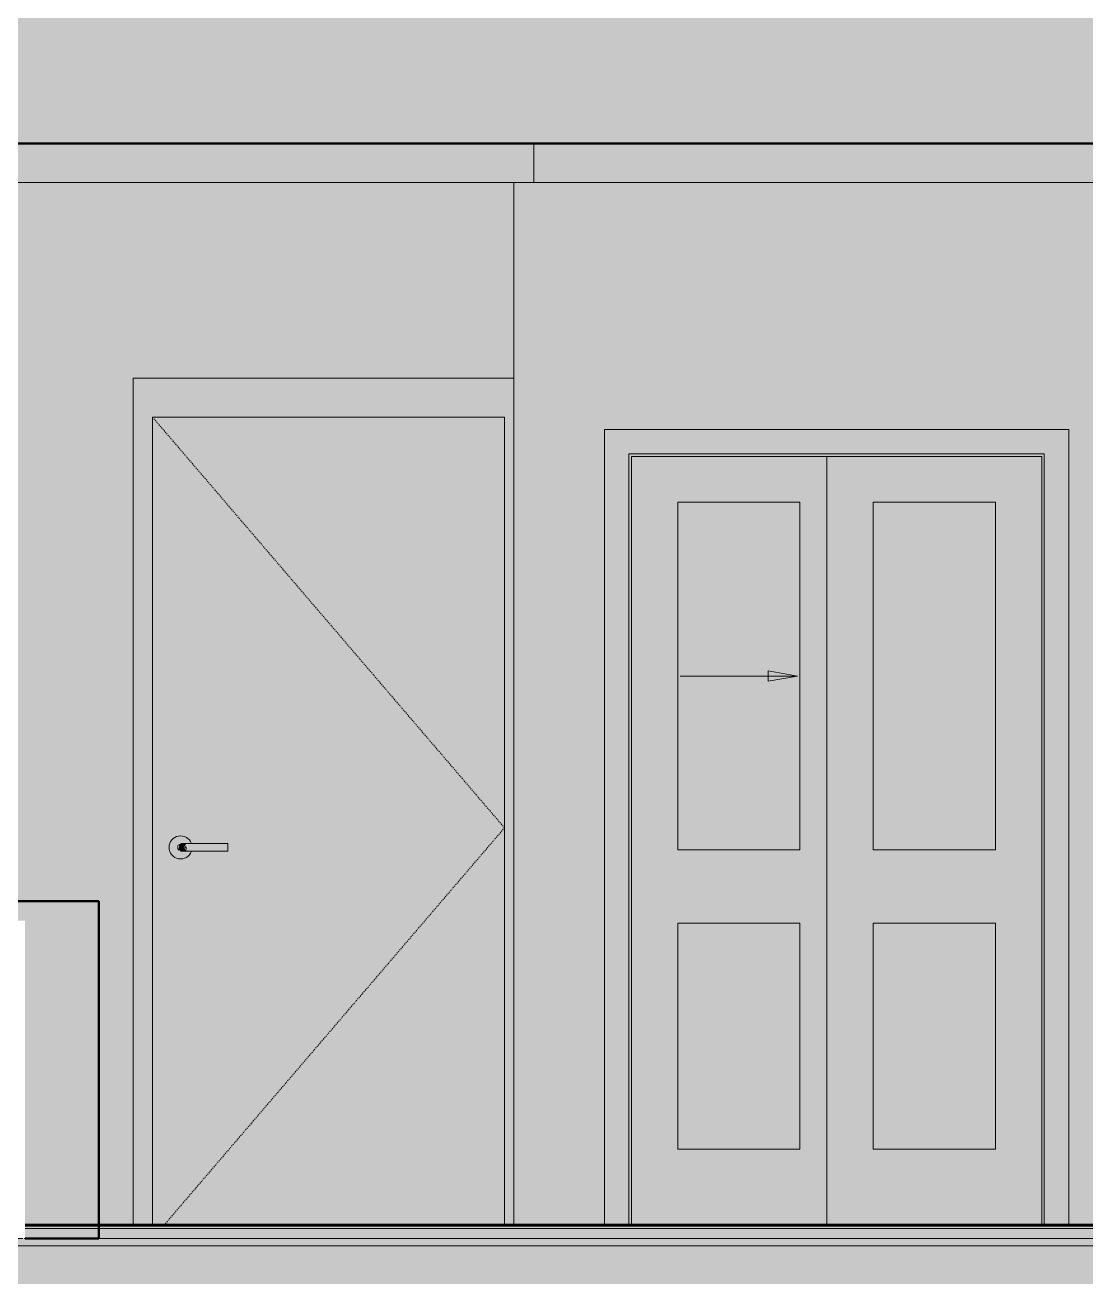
# Model space of a CAD drawing. Header units: inches. Extents: x 9566 to 17067, y -226 to 532.
# Drawn here: x 16016.9 to 16125.5, y 248.1 to 376.1 of the extents above; entities that cross this region are included whole.
import ezdxf

# ---------------------------------------------------------------- set-up
doc = ezdxf.new("R2010")
doc.units = ezdxf.units.IN
doc.header["$MEASUREMENT"] = 0
doc.linetypes.add('Dash 1_16_', pattern=[0.125, 0.0625, -0.0625])
doc.linetypes.add('Grid Line 1_2_', pattern=[0.875, 0.5, -0.125, 0.125, -0.125])
for name, color, linetype, lineweight in [('0-2', 7, 'Continuous', 9), ('0-3', 130, 'Continuous', 5), ('A-AREA-PATT-1', 41, 'Continuous', 9), ('A-DETL-GENF-1', 92, 'Continuous', 13), ('A-DETL-GENF-2', 7, 'Continuous', 9), ('A-DOOR', 31, 'Continuous', 13), ('A-DOOR-5', 45, 'Continuous', 13), ('A-DOOR-6', 7, 'Continuous', 9), ('A-DOOR-7', 31, 'Dash 1_16_', 9), ('A-DOOR-8', 31, 'Continuous', 9), ('A-DOOR-FRAM', 31, 'Continuous', 9), ('A-DOOR-FRAM-2', 7, 'Continuous', 9), ('A-DOOR-FRAM-5', 45, 'Continuous', 13), ('A-DOOR-FRAM-6', 31, 'Continuous', 13), ('A-FLOR-1', 192, 'Continuous', 5), ('A-FLOR-2', 192, 'Continuous', 50), ('A-FLOR-LEVL-1', 51, 'Grid Line 1_2_', 9), ('A-FLOR-MCUT', 51, 'Continuous', 13), ('A-FLOR-PATT-1', 8, 'Continuous', 9), ('A-ROOF-1', 132, 'Continuous', 5), ('A-ROOF-2', 132, 'Continuous', 50), ('A-WALL-2', 10, 'Continuous', 13), ('I-WALL', 2, 'Continuous', 13), ('Q-CASE-1', 9, 'Continuous', 9), ('Q-CASE-3', 250, 'Continuous', 50)]:
    doc.layers.add(name, color=color, linetype=linetype, lineweight=lineweight)

# ---------------------------------------------------------------- blocks, each defined once
blk = doc.blocks.new('OD_CW_Base Cabinet - OD_CW_Base Cabinet-1486659-BUILDING SECTION - NORTH_SOUTH - LOOKING WEST')
at = {"layer": 'Q-CASE-1'}
blk.add_hatch(color=256, dxfattribs=at).paths.add_polyline_path([(3137.34, 120), (3220.07, 120), (3220.07, 152.5), (3244.07, 152.5), (3244.07, 120), (3251.62, 120), (3251.62, 154.5), (3137.02, 154.5), (3137.02, 120)], flags=0)
at = {"layer": 'Q-CASE-3'}
for p, q in [((3251.62, 154.5), (3137.02, 154.5)), ((3137.02, 154.5), (3137.02, 120)), ((3251.62, 120), (3251.62, 154.5)), ((3137.02, 120), (3220.07, 120)), ((3244.07, 120), (3251.62, 120))]:
    blk.add_line(p, q, dxfattribs=at)
blk = doc.blocks.new('FOLDING_SLIDING CLOSET - 42_ x 80_-V65-BUILDING SECTION - NORTH_SOUTH - LOOKING WEST')
at = {"layer": 'A-DETL-GENF-1'}
blk.add_hatch(color=256, dxfattribs=at).paths.add_polyline_path([(3320.08, 177), (3323.1, 177.53), (3320.08, 178.06)], flags=0)
at = {"layer": 'A-DOOR-5'}
blk.add_hatch(color=256, dxfattribs=at).paths.add_polyline_path([(3305.85, 121.37), (3305.85, 200.25), (3348.35, 200.25), (3348.35, 121.37), (3350.85, 121.37), (3350.85, 202.75), (3303.35, 202.75), (3303.39, 121.37), (3305.1, 121.37)], flags=0)
h = blk.add_hatch(color=256, dxfattribs=at)
h.paths.add_polyline_path([(3325.5, 121.37), (3326.1, 121.37), (3326.1, 200), (3306.1, 200), (3306.1, 121.37), (3323.35, 121.37)], flags=0)
h.paths.add_polyline_path([(3312.2, 129.12), (3310.85, 129.12), (3310.85, 152.25), (3323.35, 152.25), (3323.35, 129.12)], flags=0)
h.paths.add_polyline_path([(3311.95, 159.75), (3310.85, 159.75), (3310.85, 195.31), (3323.35, 195.31), (3323.35, 159.75), (3312.2, 159.75)], flags=0)
h = blk.add_hatch(color=256, dxfattribs=at)
h.paths.add_polyline_path([(3330.85, 121.37), (3348.1, 121.37), (3348.1, 200), (3326.1, 200), (3326.1, 121.37), (3328.1, 121.37)], flags=0)
h.paths.add_polyline_path([(3343.35, 129.12), (3330.85, 129.12), (3330.85, 152.25), (3343.35, 152.25), (3343.35, 150.3)], flags=0)
h.paths.add_polyline_path([(3330.85, 159.75), (3330.85, 195.31), (3343.35, 195.31), (3343.35, 159.75), (3331.95, 159.75)], flags=0)
h = blk.add_hatch(color=256, dxfattribs=at)
h.paths.add_polyline_path([(3312.2, 129.12), (3323.35, 129.12), (3323.35, 152.25), (3310.85, 152.25), (3310.85, 129.12)], flags=0)
h.paths.add_polyline_path([(3322.24, 159.75), (3323.35, 159.75), (3323.35, 195.31), (3310.85, 195.31), (3310.85, 159.75), (3312.2, 159.75)], flags=0)
h.paths.add_polyline_path([(3320.08, 177), (3320.08, 178.06), (3323.1, 177.53)], flags=0)
h = blk.add_hatch(color=256, dxfattribs=at)
h.paths.add_polyline_path([(3343.35, 129.12), (3343.35, 152.25), (3330.85, 152.25), (3330.85, 129.12), (3341.34, 129.12)], flags=0)
h.paths.add_polyline_path([(3340.94, 159.75), (3343.35, 159.75), (3343.35, 195.31), (3330.85, 195.31), (3330.85, 159.75), (3331.95, 159.75)], flags=0)
at = {"layer": 'A-DOOR-FRAM-5'}
blk.add_hatch(color=256, dxfattribs=at).paths.add_polyline_path([(3306.1, 121.37), (3306.1, 200), (3348.1, 200), (3348.1, 121.37), (3348.35, 121.37), (3348.35, 200.25), (3305.85, 200.25), (3305.85, 121.37)], flags=0)
at = {"layer": 'A-DETL-GENF-2'}
for p, q in [((3320.08, 178.06), (3323.1, 177.53)), ((3320.08, 177), (3320.08, 178.06)), ((3311.1, 177.53), (3323.1, 177.53)), ((3323.1, 177.53), (3320.08, 177))]:
    blk.add_line(p, q, dxfattribs=at)
at = {"layer": 'A-DOOR-6'}
for p, q in [((3303.35, 202.75), (3303.35, 121.37)), ((3350.85, 202.75), (3303.35, 202.75)), ((3350.85, 121.37), (3350.85, 202.75)), ((3305.85, 200.25), (3305.85, 121.37)), ((3305.85, 200.25), (3348.35, 200.25)), ((3348.1, 200), (3326.1, 200)), ((3326.1, 200), (3326.1, 121.37)), ((3348.1, 121.37), (3348.1, 200)), ((3348.35, 200.25), (3348.35, 121.37)), ((3310.85, 159.75), (3310.85, 195.31)), ((3310.85, 195.31), (3323.35, 195.31)), ((3323.35, 195.31), (3323.35, 159.75)), ((3330.85, 159.75), (3330.85, 195.31)), ((3330.85, 195.31), (3343.35, 195.31)), ((3343.35, 195.31), (3343.35, 159.75)), ((3323.35, 159.75), (3310.85, 159.75)), ((3343.35, 159.75), (3330.85, 159.75)), ((3310.85, 129.12), (3310.85, 152.25)), ((3310.85, 152.25), (3323.35, 152.25)), ((3323.35, 152.25), (3323.35, 129.12)), ((3330.85, 129.12), (3330.85, 152.25)), ((3330.85, 152.25), (3343.35, 152.25)), ((3343.35, 152.25), (3343.35, 129.12)), ((3323.35, 129.12), (3310.85, 129.12)), ((3343.35, 129.12), (3330.85, 129.12))]:
    blk.add_line(p, q, dxfattribs=at)
at = {"layer": 'A-DOOR-FRAM-2'}
for p, q in [((3306.1, 200), (3306.1, 121.37)), ((3306.1, 200), (3348.1, 200)), ((3348.1, 200), (3348.1, 121.37))]:
    blk.add_line(p, q, dxfattribs=at)
blk = doc.blocks.new('1750 Ox - Unit Layouts_rvt-2-BUILDING SECTION - NORTH_SOUTH - LOOKING WEST')
at = {"layer": 'A-WALL-2'}
for p, q in [((3294.07, 253.37), (3294.07, 360)), ((3294.07, 360), (3298.82, 360)), ((3355.37, 360), (3298.82, 360))]:
    blk.add_line(p, q, dxfattribs=at)
at = {"layer": '0-2'}
for name in ['FOLDING_SLIDING CLOSET - 42_ x 80_-V65-BUILDING SECTION - NORTH_SOUTH - LOOKING WEST', 'OD_CW_Base Cabinet - OD_CW_Base Cabinet-1486659-BUILDING SECTION - NORTH_SOUTH - LOOKING WEST']:
    blk.add_blockref(name, (0, 132), dxfattribs=at)
blk = doc.blocks.new('HOLLOW METAL - UNIT DOOR-V87-BUILDING SECTION - NORTH_SOUTH - LOOKING WEST')
at = {"layer": 'A-DOOR'}
h = blk.add_hatch(color=256, dxfattribs=at)
h.paths.add_polyline_path([(2715.88, 121.37), (2717.12, 121.37), (2717.12, 204), (2681.12, 204), (2681.12, 121.37)], flags=0)
h.paths.add_polyline_path([(2683.98, 158.82), (2683.67, 158.86), (2683.39, 158.98), (2683.14, 159.16), (2682.96, 159.41), (2682.84, 159.69), (2682.8, 160), (2682.84, 160.31), (2682.96, 160.59), (2683.14, 160.84), (2683.39, 161.02), (2683.67, 161.14), (2683.98, 161.18), (2684.28, 161.14), (2684.57, 161.02), (2684.81, 160.84), (2685, 160.59), (2685.12, 160.39), (2688.8, 160.34), (2688.8, 159.61), (2685.08, 159.61), (2685, 159.41), (2684.81, 159.16), (2684.57, 158.98), (2684.28, 158.86)], flags=0)
h = blk.add_hatch(color=256, dxfattribs=at)
h.paths.add_polyline_path([(2684.67, 159.61), (2684.63, 159.66), (2684.65, 159.62)], flags=0)
h.paths.add_polyline_path([(2683.75, 160), (2683.83, 159.92), (2683.82, 160), (2683.78, 160.06)], flags=0)
h.paths.add_polyline_path([(2683.98, 158.82), (2684.28, 158.86), (2684.57, 158.98), (2684.81, 159.16), (2685, 159.41), (2685.05, 159.61), (2683.88, 159.66), (2683.8, 159.73), (2683.77, 160.09), (2683.82, 160.29), (2683.97, 160.36), (2684.18, 160.38), (2684.86, 160.39), (2685.08, 160.39), (2685, 160.59), (2684.81, 160.84), (2684.57, 161.02), (2684.28, 161.14), (2683.98, 161.18), (2683.67, 161.14), (2683.39, 161.02), (2683.14, 160.84), (2682.96, 160.59), (2682.84, 160.31), (2682.8, 160), (2682.84, 159.69), (2682.96, 159.41), (2683.14, 159.16), (2683.39, 158.98), (2683.67, 158.86)], flags=0)
h.paths.add_polyline_path([(2684.67, 159.62), (2684.62, 159.72), (2684.64, 159.66)], flags=0)
h.paths.add_polyline_path([(2684.67, 159.72), (2684.67, 159.8), (2684.63, 159.8)], flags=0)
h.paths.add_polyline_path([(2684.67, 159.8), (2684.63, 160.07), (2684.6, 160), (2684.64, 159.9)], flags=0)
h = blk.add_hatch(color=256, dxfattribs=at)
h.paths.add_polyline_path([(2684.29, 160), (2684.3, 160.01), (2684.6, 160.38), (2684.31, 160.38), (2684.18, 160.38), (2683.91, 160.35), (2683.8, 160.27), (2683.82, 160.11), (2683.85, 160.17), (2683.82, 160), (2684.28, 160)], flags=0)
h.paths.add_polyline_path([(2684.42, 160), (2684.49, 160.2), (2684.3, 160), (2684.39, 160)], flags=0)
h.paths.add_polyline_path([(2684.54, 160), (2684.62, 160.28), (2684.42, 160)], flags=0)
h.paths.add_polyline_path([(2684.6, 160), (2684.58, 160.07), (2684.54, 160)], flags=0)
for points in [[(2688.8, 160), (2688.8, 160.39), (2684.67, 160.34), (2684.67, 160), (2685.61, 160)], [(2685.58, 159.61), (2688.8, 159.66), (2688.8, 160), (2684.67, 160), (2684.68, 159.61), (2685.32, 159.61)]]:
    blk.add_hatch(color=256, dxfattribs=at).paths.add_polyline_path(points, flags=0)
h = blk.add_hatch(color=256, dxfattribs=at)
h.paths.add_polyline_path([(2684.3, 160), (2684.54, 159.81), (2684.39, 160)], flags=0)
h.paths.add_polyline_path([(2684.67, 159.61), (2684.29, 160), (2683.82, 160), (2683.8, 159.92), (2683.77, 159.9), (2683.82, 159.71), (2683.97, 159.64), (2684.18, 159.62), (2684.6, 159.62)], flags=0)
h.paths.add_polyline_path([(2684.67, 159.66), (2684.63, 159.8), (2684.54, 160), (2684.42, 160), (2684.62, 159.72)], flags=0)
h.paths.add_polyline_path([(2684.67, 159.8), (2684.6, 160), (2684.54, 160), (2684.61, 159.9)], flags=0)
at = {"layer": 'A-DOOR-FRAM-6'}
blk.add_hatch(color=256, dxfattribs=at).paths.add_polyline_path([(2717.17, 121.37), (2718.69, 121.37), (2718.69, 208), (2679.12, 208), (2679.16, 121.37), (2681.12, 121.37), (2681.12, 204), (2717.12, 204), (2717.12, 121.37)], flags=0)
at = {"layer": 'A-DOOR-7'}
for p, q in [((2681.12, 204), (2717.12, 162)), ((2717.12, 162), (2682.3, 121.37))]:
    blk.add_line(p, q, dxfattribs=at)
at = {"layer": 'A-DOOR-8'}
for p, q in [((2681.12, 204), (2681.12, 121.37)), ((2717.12, 204), (2681.12, 204)), ((2717.12, 121.37), (2717.12, 204)), ((2688.8, 160.39), (2684.67, 160.39)), ((2688.8, 160.39), (2688.8, 160)), ((2684.67, 159.61), (2688.8, 159.61)), ((2688.8, 160), (2688.8, 159.61))]:
    blk.add_line(p, q, dxfattribs=at)
at = {"layer": 'A-DOOR-8', "flags": 128}
for points in [[(2684.67, 160.39), (2684.64, 160.39), (2684.62, 160.39), (2684.6, 160.39), (2684.57, 160.39), (2684.55, 160.39), (2684.53, 160.39), (2684.5, 160.39), (2684.48, 160.39), (2684.46, 160.39), (2684.44, 160.39), (2684.42, 160.39), (2684.39, 160.39), (2684.37, 160.39), (2684.35, 160.39), (2684.33, 160.39), (2684.31, 160.39), (2684.3, 160.39), (2684.28, 160.39), (2684.26, 160.39), (2684.24, 160.39), (2684.23, 160.39), (2684.21, 160.39), (2684.2, 160.39), (2684.18, 160.39), (2684.17, 160.39), (2684.16, 160.39), (2684.15, 160.39), (2684.14, 160.39), (2684.13, 160.39), (2684.12, 160.39), (2684.11, 160.39), (2684.1, 160.39), (2684.1, 160.39), (2684.09, 160.39), (2684.09, 160.39), (2684.08, 160.39), (2684.08, 160.39), (2684.08, 160.39), (2684.08, 160.39)], [(2684.08, 159.61), (2684.08, 159.61), (2684.08, 159.61), (2684.08, 159.61), (2684.08, 159.61), (2684.09, 159.61), (2684.09, 159.61), (2684.1, 159.61), (2684.11, 159.61), (2684.11, 159.61), (2684.12, 159.61), (2684.13, 159.61), (2684.14, 159.61), (2684.15, 159.61), (2684.17, 159.61), (2684.18, 159.61), (2684.19, 159.61), (2684.21, 159.61), (2684.22, 159.61), (2684.24, 159.61), (2684.26, 159.61), (2684.27, 159.61), (2684.29, 159.61), (2684.31, 159.61), (2684.33, 159.61), (2684.35, 159.61), (2684.37, 159.61), (2684.39, 159.61), (2684.41, 159.61), (2684.43, 159.61), (2684.45, 159.61), (2684.48, 159.61), (2684.5, 159.61), (2684.52, 159.61), (2684.54, 159.61), (2684.57, 159.61), (2684.59, 159.61), (2684.61, 159.61), (2684.64, 159.61), (2684.66, 159.61), (2684.67, 159.61)]]:
    blk.add_lwpolyline(points, dxfattribs=at)
at = {"layer": 'A-DOOR-8'}
for centre, radius, start, end in [((2683.98, 160), 1.18, 19.6343, 180), ((2684.08, 160), 0.394, 135, 180), ((2684.08, 160), 0.394, 90, 105), ((2683.98, 160), 1.18, 180, 340.4367), ((2684.08, 160), 0.394, 180, 225), ((2684.08, 160), 0.394, 255, 270)]:
    blk.add_arc(centre, radius, start, end, dxfattribs=at)
at = {"layer": 'A-DOOR-FRAM'}
for p, q in [((2681.12, 121.37), (2681.12, 204)), ((2681.12, 204), (2717.12, 204)), ((2717.12, 121.37), (2717.12, 204))]:
    blk.add_line(p, q, dxfattribs=at)

msp = doc.modelspace()

# ---------------------------------------------------------------- hatches: boundary and pattern name
at = {"layer": 'A-AREA-PATT-1'}
h = msp.add_hatch(color=256, dxfattribs=at)
h.paths.add_polyline_path([(16071.6646, 253.375), (16076.1922, 253.375), (16076.1922, 334.75), (16123.6922, 334.75), (16123.6922, 253.375), (16127.2198, 253.375), (16127.2198, 339), (16128.2198, 339), (16128.2198, 336), (16130.2198, 336), (16130.2198, 253.375), (16132.9698, 253.375), (16132.9698, 339), (16133.9698, 339), (16133.9698, 270), (16184.3458, 270), (16184.2214, 272.7378), (16182.0323, 274), (16182.0323, 276), (16184.128, 274.7916), (16183.9935, 277.75), (16183.7294, 277.7997), (16183.654, 277.8799), (16183.5296, 277.9196), (16183.5296, 278.1626), (16183.6286, 279.2936), (16183.7713, 279.3308), (16183.7405, 279.3938), (16183.9072, 279.65), (16184.2693, 279.7292), (16184.9083, 279.75), (16194.4935, 279.7164), (16194.5977, 279.6901), (16194.7781, 279.5248), (16194.8585, 279.2936), (16194.9698, 278.0218), (16194.9698, 367.226), (16180.5198, 367.5271), (16180.5198, 363.9926), (15912.9698, 363.9926), (15912.9698, 348), (16006.9146, 348), (16006.9146, 286.5), (16024.4661, 286.5), (16024.4661, 253.375), (16027.9698, 253.375), (16027.9698, 340), (16066.9146, 340), (16066.9146, 253.375), (16068.9698, 253.375)], flags=0)
h.paths.add_polyline_path([(16192.9698, 253.375), (16194.9698, 253.375), (16194.9574, 277.9196), (16194.8214, 277.7712), (16194.4935, 277.75), (16194.1072, 269.25), (16193.662, 267.3276), (16193.5473, 267.1072), (16193.2038, 266.8437), (16192.9698, 266.75), (16192.9698, 256.2388)], flags=0)
h.paths.add_polyline_path([(15939.3271, 286.5), (15953.9433, 286.5), (15953.8991, 288), (15952.6933, 288), (15952.6933, 288.5), (15962.6933, 288.5), (15962.7467, 291), (15964.6933, 291), (15964.6933, 288.5), (15967.1933, 288.5), (15967.2428, 289.5), (15967.3183, 289.5), (15967.3706, 298.5312), (15967.4019, 298.6102), (15967.5306, 298.7129), (15967.6933, 298.75), (15967.856, 298.7129), (15968.016, 298.5312), (15968.0557, 298.4266), (15968.0458, 297.7754), (15968.0683, 289.5), (15968.1933, 289.5), (15968.1933, 288.5), (15970.6933, 288.5), (15970.7467, 291), (15971.1646, 291), (15971.1646, 312), (15912.9698, 312), (15912.9698, 293), (15913.2896, 293), (15913.2896, 288), (15914.7896, 288), (15914.7896, 288.25), (15923.7896, 288.25), (15923.7896, 288), (15925.8428, 288), (15925.8428, 288.25), (15932.7365, 288.25), (15932.7365, 288), (15935.2896, 288), (15935.2896, 286.5)], flags=0)
h.paths.add_polyline_path([(15918.5588, 288.3814), (15918.5586, 288.3814), (15918.7156, 288.4127)], flags=0)
at = {"layer": 'A-FLOR-1'}
h = msp.add_hatch(color=256, dxfattribs=at)
h.paths.add_polyline_path([(15720.3723, 253.25), (15794.8484, 253.25), (15794.8484, 253.375), (15623.7198, 253.3415), (15623.7198, 253.25), (15720.223, 253.25)], flags=0)
h.paths.add_polyline_path([(16630.6948, 253.25), (16631.3198, 253.25), (16631.3198, 253.375), (16605.6698, 253.375), (16605.6698, 253.25), (16625.1667, 253.25)], flags=0)
h.paths.add_polyline_path([(14869.0997, 253.25), (15051.2904, 253.25), (15051.2904, 253.375), (14864.0198, 253.375), (14864.0198, 253.25), (14869.0448, 253.25)], flags=0)
h.paths.add_polyline_path([(16493.0622, 253.25), (16521.6698, 253.25), (16521.6698, 253.375), (16464.693, 253.375), (16464.7029, 253.25), (16478.6065, 253.25)], flags=0)
h.paths.add_polyline_path([(16463.9205, 253.25), (16463.9073, 253.375), (16451.1448, 253.375), (16451.1448, 253.25), (16463.9183, 253.25)], flags=0)
h.paths.add_polyline_path([(15054.7904, 253.25), (15119.7904, 253.25), (15119.7904, 253.375), (15054.7904, 253.375)], flags=0)
h.paths.add_polyline_path([(16415.1777, 253.25), (16415.1777, 253.375), (16323.5948, 253.375), (16323.5948, 253.25), (16412.9163, 253.25)], flags=0)
h.paths.add_polyline_path([(15125.1654, 253.25), (15184.7698, 253.25), (15184.7698, 253.375), (15123.2904, 253.375), (15123.2904, 253.25), (15123.9154, 253.25)], flags=0)
h.paths.add_polyline_path([(15185.7698, 253.25), (15186.0198, 253.25), (15186.0198, 253.375), (15185.7698, 253.375)], flags=0)
h.paths.add_polyline_path([(16319.7104, 253.25), (16320.5948, 253.25), (16320.5948, 253.375), (16284.5948, 253.375), (16284.5948, 253.25), (16318.1985, 253.25)], flags=0)
h.paths.add_polyline_path([(15215.8392, 253.25), (15217.0198, 253.25), (15217.0198, 253.375), (15213.7698, 253.375), (15213.7698, 253.25), (15215.7698, 253.25)], flags=0)
h.paths.add_polyline_path([(15220.5198, 253.25), (15332.2198, 253.25), (15332.2198, 253.375), (15220.5198, 253.375)], flags=0)
h.paths.add_polyline_path([(16281.4539, 253.25), (16281.5948, 253.25), (16281.5948, 253.375), (16199.7198, 253.375), (16199.7198, 253.25), (16281.3698, 253.25)], flags=0)
h.paths.add_polyline_path([(15453.9698, 253.25), (15620.2198, 253.25), (15620.2198, 253.375), (15449.0911, 253.375), (15449.0911, 253.25), (15451.9698, 253.25)], flags=0)
h.paths.add_polyline_path([(16194.9698, 253.25), (16196.2198, 253.25), (16196.2198, 253.375), (16024.4661, 253.375), (16024.4661, 253.25), (16194.3367, 253.25)], flags=0)
h = msp.add_hatch(color=256, dxfattribs=at)
h.paths.add_polyline_path([(15750.9698, 253), (15794.8484, 253), (15794.8484, 253.25), (15449.0911, 253.25), (15449.0911, 253), (15747.6499, 253)], flags=0)
h.paths.add_polyline_path([(16630.6948, 253), (16631.3198, 253), (16631.3198, 253.25), (16605.6698, 253.25), (16605.6698, 253), (16626.2723, 253)], flags=0)
h.paths.add_polyline_path([(14869.0887, 253), (15184.7698, 253), (15184.7698, 253.25), (14864.0198, 253.25), (14864.0198, 253), (14869.0448, 253)], flags=0)
h.paths.add_polyline_path([(16509.6065, 253), (16521.6698, 253), (16521.6698, 253.25), (16464.7029, 253.25), (16464.7227, 253), (16493.0622, 253)], flags=0)
h.paths.add_polyline_path([(16463.9467, 253), (16463.9183, 253.25), (16451.1448, 253.25), (16451.1448, 253), (16463.9183, 253)], flags=0)
h.paths.add_polyline_path([(16442.8948, 253), (16440.3948, 253.25), (16440.3948, 253)], flags=0)
h.paths.add_polyline_path([(16415.1777, 253), (16415.1777, 253.0324), (16415.6448, 253.0324), (16415.5959, 253.2293), (16024.4661, 253.25), (16024.4661, 253), (16412.9163, 253)], flags=0)
h.paths.add_polyline_path([(15185.7698, 253), (15186.0198, 253), (15186.0198, 253.25), (15185.7698, 253.25)], flags=0)
h.paths.add_polyline_path([(15215.8253, 253), (15334.4911, 253), (15334.4911, 253.25), (15213.7698, 253.25), (15213.7698, 253), (15215.7698, 253)], flags=0)
h.paths.add_polyline_path([(15909.8661, 253), (15909.8661, 253.25), (15909.4484, 253.25), (15909.4484, 253)], flags=0)
msp.add_hatch(color=256, dxfattribs=at).paths.add_polyline_path([(15221.7698, 251.25), (16636.8198, 251.25), (16636.8198, 252), (14837.5198, 252), (14837.5198, 251.25), (15215.7698, 251.25)], flags=0)
at = {"layer": 'A-FLOR-PATT-1'}
h = msp.add_hatch(dxfattribs=at)
h.set_pattern_fill('FP_24', color=256, style=0, pattern_type=2)
h.set_pattern_definition([(50, (16029.952, 59.024), (34.4287, -3.012), [3.6, -39.6]), (355, (16029.952, 59.024), (-6.6596, 36.1048), [2.88, -31.68]), (100.451, (16032.82, 58.773), (27.7688, 33.0931), [3.06, -33.655]), (46.184, (16029.95, 68.624), (51.2275, -7.9453), [5.4, -59.4]), (96.636, (16034.22, 67.96), (44.8632, 46.7577), [4.589, -50.482]), (351.184, (16029.95, 68.624), (44.8642, 46.7574), [4.32, -47.52]), (21, (16034.752, 66.224), (28.65176, -19.32573), [3.6, -39.6]), (326, (16034.752, 66.224), (11.6793, 34.8066), [2.88, -31.68]), (71.451, (16037.14, 64.614), (40.331, 15.4813), [3.06, -33.655]), (37.5, (16029.952, 59.024), (0.58311, 15.97898), [1.584, -29.712, 1.584, -30.576, -31.8]), (37.5, (16029.952, 59.024), (0.58311, 15.97898), [-63.456, 1.584, -30.216]), (7.5, (16029.952, 59.024), (12.6269, 18.9321), [1.584, -16.752, 1.584, -28.992, -12.12]), (7.5, (16029.952, 59.024), (12.6269, 18.9321), [-48.912, 1.584, -10.536]), (327.5, (16019.248, 59.024), (25.62299, -1.0828), [1.584, -10.416, 1.584, -35.856, -49.68]), (327.5, (16019.248, 59.024), (25.62299, -1.0828), [-49.44, 1.584, -48.096]), (317.5, (16014.448, 59.024), (27.99243, 4.80496), [1.584, -14.016, 1.584, -23.28, -35.28]), (317.5, (16014.448, 59.024), (27.99243, 4.80496), [-40.464, 1.584, -33.696])])
h.paths.add_polyline_path([(16412.9163, 252), (16415.1448, 252), (16415.1984, 252.6447), (16415.6448, 252.6447), (16415.606, 252.8416), (16415.1777, 252.8416), (16415.1777, 253), (16024.4661, 253), (16024.4661, 252), (16405.6304, 252)], flags=0)
h.paths.add_polyline_path([(16630.6948, 252), (16636.8198, 252), (16636.8198, 253), (16605.6698, 253), (16605.6698, 252), (16624.21, 252)], flags=0)
h.paths.add_polyline_path([(16493.0622, 252), (16521.6698, 252), (16521.6698, 253), (16464.7227, 253), (16464.8018, 252)], flags=0)
h.paths.add_polyline_path([(16464.0518, 252), (16463.9183, 253), (16444.7398, 253), (16444.6689, 252), (16463.9183, 252)], flags=0)
h.paths.add_polyline_path([(16440.3948, 252), (16443.6689, 252.0354), (16443.7373, 253), (16440.3948, 253), (16440.3948, 252.2674)], flags=0)
h.paths.add_polyline_path([(15213.7698, 252), (15334.4911, 252), (15334.4911, 253), (15213.7698, 253)], flags=0)
h.paths.add_polyline_path([(15185.7698, 252), (15186.0198, 252), (15186.0198, 253), (15185.7698, 253), (15185.7698, 252.3694), (15184.7698, 252.3694), (15184.7698, 253), (14864.0198, 253), (14864.0198, 252), (15184.7698, 252)], flags=0)
h.paths.add_polyline_path([(15575.0277, 252), (15794.8484, 252), (15794.8484, 253), (15449.0911, 253), (15449.0911, 252), (15560.4557, 252)], flags=0)
h.paths.add_polyline_path([(15909.8661, 252), (15909.8661, 253), (15909.4484, 253), (15909.4484, 252)], flags=0)
h = msp.add_hatch(dxfattribs=at)
h.set_pattern_fill('FP_26', color=256, style=0, pattern_type=2)
h.set_pattern_definition([(161.57, (16030.552, 59.624), (-4.8003375, -0.0004146), [0, -34.152, 3.792, 0]), (18.43, (16029.352, 59.624), (-4.8003375, 0.0004146), [0, -34.152, 3.792, 0]), (108.43, (16030.552, 59.624), (2.3991322, -12.001051), [11.382, -26.562]), (71.57, (16029.352, 59.624), (2.3991322, 12.001051), [11.382, -26.562])])
h.paths.add_polyline_path([(15851.8952, 227.25), (16636.8198, 227.25), (16636.8198, 251.25), (14837.5198, 251.25), (14837.5198, 227.25), (15793.6073, 227.25)], flags=0)
at = {"layer": 'A-ROOF-1'}
msp.add_hatch(color=256, dxfattribs=at).paths.add_polyline_path([(15624.9698, 363.9926), (16180.5198, 363.9926), (16180.5198, 387.9978), (14836.5198, 387.9978), (14836.5198, 363.9926), (15618.9698, 363.9926)], flags=0)

# ---------------------------------------------------------------- linework, layer by layer
at = {"layer": 'A-FLOR-2'}
msp.add_line((16415.1777, 253.375), (16016.9146, 253.375), dxfattribs=at)
at = {"layer": 'A-FLOR-LEVL-1'}
msp.add_line((13166.3239, 252), (17036.7774, 252), dxfattribs=at)
at = {"layer": 'A-FLOR-MCUT'}
for p, q in [((16415.188, 253.25), (16016.9146, 253.25)), ((16415.1777, 253), (16016.9146, 253)), ((16636.8198, 251.25), (14837.5198, 251.25)), ((16415.1448, 252), (16016.9146, 252))]:
    msp.add_line(p, q, dxfattribs=at)
at = {"layer": 'A-ROOF-2'}
msp.add_line((14836.5198, 363.9926), (16180.5198, 363.9926), dxfattribs=at)
at = {"layer": 'I-WALL'}
for p, q in [((16068.9698, 363.9926), (16068.9698, 360)), ((16066.9146, 360), (15912.9698, 360)), ((16027.9698, 253.375), (16027.9698, 340)), ((16027.9698, 340), (16066.9146, 340))]:
    msp.add_line(p, q, dxfattribs=at)

# ---------------------------------------------------------------- block references
at = {"layer": '0-3'}
msp.add_blockref('1750 Ox - Unit Layouts_rvt-2-BUILDING SECTION - NORTH_SOUTH - LOOKING WEST', (12772.846, 0), dxfattribs=at)
at = {"layer": 'A-DOOR'}
msp.add_blockref('HOLLOW METAL - UNIT DOOR-V87-BUILDING SECTION - NORTH_SOUTH - LOOKING WEST', (13348.846, 132), dxfattribs=at)

doc.saveas('drawing.dxf')
